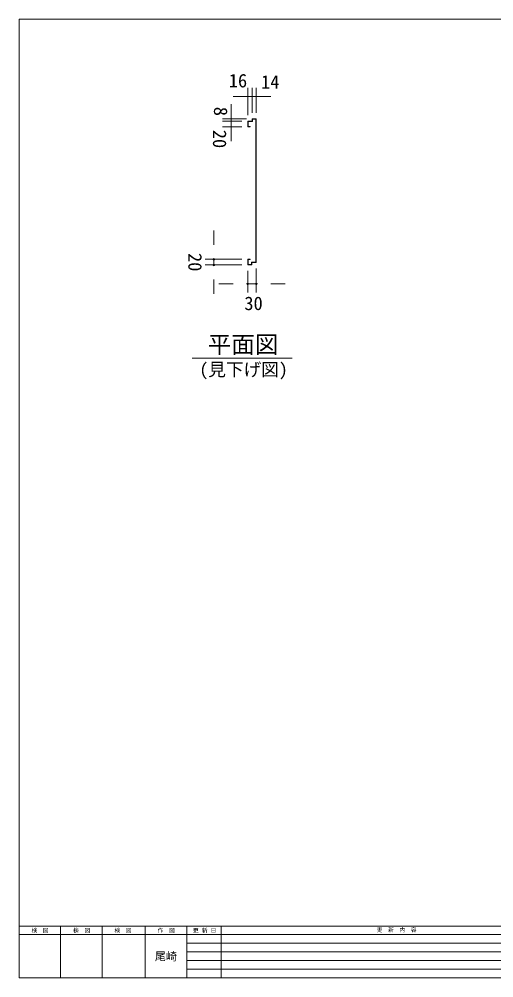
# Model space of a CAD drawing. Units: millimetres, scale not verified. Extents: x -2415 to 2415, y -1665 to 1665.
# Drawn here: x -2415 to -766, y -1665 to 1665 of the extents above; entities that cross this region are included whole.
import ezdxf
from ezdxf.enums import TextEntityAlignment as Align

# ---------------------------------------------------------------- set-up
doc = ezdxf.new("R2010")
doc.units = ezdxf.units.MM
doc.header["$LTSCALE"] = 10
doc.header["$PDMODE"] = 32
doc.header["$PDSIZE"] = 5
for name, color, linetype, lineweight in [('0-0_(2m)ﾐﾆﾄﾞｱﾊﾟﾈﾙ', 7, 'Continuous', 9), ('0-1_0', 7, 'Continuous', 9), ('1-1_図面枠', 7, 'Continuous', 9)]:
    doc.layers.add(name, color=color, linetype=linetype, lineweight=lineweight)
doc.styles.add('ＭＳ ゴシック', font='')
doc.styles.get('ＭＳ ゴシック').set_extended_font_data('MS Gothic')

msp = doc.modelspace()

# ---------------------------------------------------------------- linework, layer by layer
at = {"layer": '0-0_(2m)ﾐﾆﾄﾞｱﾊﾟﾈﾙ'}
for p, q in [((-2415, 1665), (-2415, -1665)), ((-1620.98, 1311.21), (-1620.98, 1291.21)), ((-1604.98, 1311.21), (-1620.98, 1311.21)), ((-1590.98, 1319.21), (-1604.98, 1319.21)), ((-1604.98, 1319.21), (-1604.98, 1311.21)), ((-1592.18, 1318.01), (-1592.18, 820.41)), ((-1590.98, 1319.21), (-1590.98, 819.21)), ((-1612.48, 1291.21), (-1620.98, 1291.21)), ((-1612.48, 1292.41), (-1619.78, 1292.41)), ((-1612.48, 1292.41), (-1612.48, 1291.21)), ((-1620.98, 831.21), (-1620.98, 811.21)), ((-1612.48, 831.21), (-1620.98, 831.21)), ((-1620.98, 817.21), (-1620.98, 831.21)), ((-1606.98, 811.21), (-1620.98, 811.21)), ((-1619.78, 830.01), (-1619.78, 812.41)), ((-1612.48, 830.01), (-1619.78, 830.01)), ((-1612.48, 831.21), (-1612.48, 830.01)), ((-1590.98, 819.21), (-1606.98, 819.21)), ((-1606.98, 819.21), (-1606.98, 811.21))]:
    msp.add_line(p, q, dxfattribs=at)
for points in [[(-1592.18, 1318.01), (-1603.78, 1318.01), (-1603.78, 1310.01), (-1619.78, 1310.01), (-1619.78, 1292.41)], [(-1592.18, 820.41), (-1608.18, 820.41), (-1608.18, 812.41), (-1619.78, 812.41)]]:
    msp.add_lwpolyline(points, dxfattribs=at)
at = {"layer": '0-1_0'}
for p, q in [((-1620.98, 1331.21), (-1620.98, 1426.85)), ((-1604.98, 1339.21), (-1604.98, 1426.85)), ((-1604.98, 1339.21), (-1604.98, 1426.85)), ((-1590.98, 1339.21), (-1590.98, 1426.85)), ((-1678.62, 1319.21), (-1678.62, 1369.21)), ((-1620.98, 1396.85), (-1670.98, 1396.85)), ((-1604.98, 1396.85), (-1654.98, 1396.85)), ((-1604.98, 1396.85), (-1620.98, 1396.85)), ((-1604.98, 1396.85), (-1554.98, 1396.85)), ((-1590.98, 1396.85), (-1604.98, 1396.85)), ((-1590.98, 1396.85), (-1540.98, 1396.85)), ((-1678.62, 1311.21), (-1678.62, 1361.21)), ((-1624.98, 1319.21), (-1708.62, 1319.21)), ((-1640.98, 1311.21), (-1708.62, 1311.21)), ((-1640.98, 1311.21), (-1708.62, 1311.21)), ((-1678.62, 1319.21), (-1678.62, 1311.21)), ((-1678.62, 1311.21), (-1678.62, 1261.21)), ((-1678.62, 1311.21), (-1678.62, 1291.21)), ((-1640.98, 1291.21), (-1708.62, 1291.21)), ((-1678.62, 1291.21), (-1678.62, 1241.21)), ((-1738.62, 881.21), (-1738.62, 931.21)), ((-1640.98, 831.21), (-1768.62, 831.21)), ((-1640.98, 811.21), (-1768.62, 811.21)), ((-1590.98, 799.21), (-1590.98, 715.38)), ((-1620.98, 791.21), (-1620.98, 715.38)), ((-1738.62, 761.21), (-1738.62, 711.21)), ((-1670.98, 745.38), (-1720.98, 745.38)), ((-1540.98, 745.38), (-1490.98, 745.38))]:
    msp.add_line(p, q, dxfattribs=at)
for points in [[(-1738.62, 831.21), (-1738.62, 811.21), (-1738.62, 831.21)], [(-1620.98, 745.38), (-1590.98, 745.38), (-1620.98, 745.38)]]:
    msp.add_lwpolyline(points, dxfattribs=at)
for p in [(-1738.62, 831.21), (-1738.62, 811.21), (-1620.98, 745.38), (-1590.98, 745.38)]:
    msp.add_point(p, dxfattribs=at)
at = {"layer": '1-1_図面枠'}
for p, q in [((-1814.05, 487), (-1466.59, 487)), ((-2415, -1485), (2415, -1485)), ((-2271, -1485), (-2271, -1665)), ((-2127, -1485), (-2127, -1665)), ((-1977, -1485), (-1977, -1665)), ((-1833, -1485), (-1833, -1665)), ((-1713, -1485), (-1713, -1665)), ((-2415, -1515), (-501, -1515)), ((-1833, -1545), (-501, -1545)), ((-1833, -1575), (-501, -1575)), ((-1833, -1605), (-501, -1605)), ((-1833, -1635), (-501, -1635))]:
    msp.add_line(p, q, dxfattribs=at)
for points in [[(-2415, -1665), (2415, -1665), (2415, 1665), (-2415, 1665)], [(-2415, 1665), (-2415, -1485), (2415, -1485)]]:
    msp.add_lwpolyline(points, dxfattribs=at)

# ---------------------------------------------------------------- texts
at = {"layer": '0-1_0', "color": 2, "style": 'ＭＳ ゴシック'}
for s, p in [('16', (-1686.65, 1413.99)), ('14', (-1574.39, 1409.64)), ('30', (-1632.58, 640.39))]:
    msp.add_text(s, height=46.92, dxfattribs=at).set_placement(p, align=Align.BOTTOM_LEFT)
for s, p in [('8', (-1752.21, 1360.64)), ('20', (-1755.77, 1280.73)), ('20', (-1841.27, 852.81))]:
    msp.add_text(s, height=46.92, rotation=270, dxfattribs=at).set_placement(p, align=Align.BOTTOM_LEFT)
at = {"layer": '1-1_図面枠', "style": 'ＭＳ ゴシック'}
for s, height, p in [('平面図', 60.06, (-1759.76, 487.06)), ('(見下げ図)', 45.04, (-1788.72, 412.14)), ('検\u3000図', 14.08, (-2371.8, -1511.52)), ('検\u3000図', 14.08, (-2227.8, -1511.52)), ('検\u3000図', 14.08, (-2083.8, -1511.52)), ('作\u3000図', 14.08, (-1933.8, -1511.52)), ('更 新 日', 14.08, (-1811.4, -1511.52)), ('更\u3000新\u3000内\u3000容', 14.08, (-1172.37, -1509.68)), ('尾崎', 28.15, (-1943.4, -1613.04))]:
    msp.add_text(s, height=height, dxfattribs=at).set_placement(p, align=Align.BOTTOM_LEFT)

doc.saveas('drawing.dxf')
